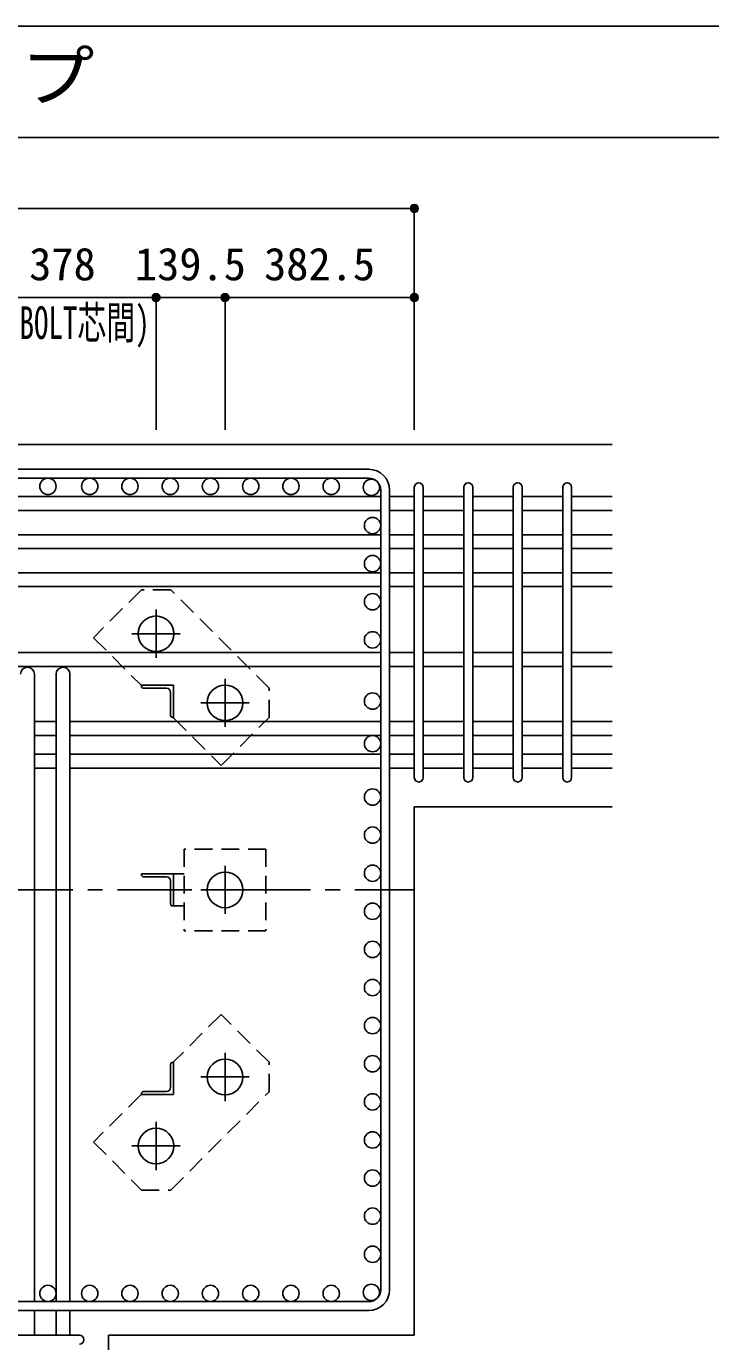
# Model space of a CAD drawing. Units: millimetres at full size, sheet at 1:30. Extents: x -5973 to 5954, y -4195 to 4201.
# Drawn here: x 668 to 2051, y 1543 to 4201 of the extents above; entities that cross this region are included whole.
import ezdxf
from ezdxf.enums import TextEntityAlignment as Align

# ---------------------------------------------------------------- set-up
doc = ezdxf.new("R2010")
doc.units = ezdxf.units.MM
doc.header["$LTSCALE"] = 30
doc.header["$PDMODE"] = 32
doc.header["$PDSIZE"] = 15
doc.linetypes.add('CHAIN1', pattern=[8, 5, -1, 1, -1])
doc.linetypes.add('DASHED1', pattern=[1.8, 1.2, -0.6])
for name, color, linetype in [('0-1_躯体線', 2, 'Continuous'), ('0-2_アンカーボルト', 4, 'CHAIN1'), ('0-3_立上り筋', 3, 'Continuous'), ('0-4_フープ筋', 7, 'Continuous'), ('0-5_基礎梁筋', 7, 'Continuous'), ('0-6_スタラップ筋', 7, 'Continuous'), ('0-7_文字', 4, 'Continuous'), ('0-9_プレート', 4, 'DASHED1'), ('0-A_アングル', 4, 'Continuous'), ('0-D_寸法', 4, 'Continuous'), ('6-7_文字', 7, 'Continuous'), ('F-0_枠', 6, 'Continuous')]:
    doc.layers.add(name, color=color, linetype=linetype)
doc.styles.add('ＭＳ ゴシック', font='')
doc.styles.get('ＭＳ ゴシック').set_extended_font_data('MS Gothic')

msp = doc.modelspace()

# ---------------------------------------------------------------- linework, layer by layer
at = {"layer": '0-1_躯体線'}
for p, q in [((1852.44, 3356.03), (-347.56, 3356.03)), ((1452.44, 2624.03), (1852.44, 2624.03)), ((1452.44, 1556.03), (1452.44, 2624.03))]:
    msp.add_line(p, q, dxfattribs=at)
msp.add_lwpolyline([(834.44, 1156.03), (834.44, 1556.03), (1452.44, 1556.03)], dxfattribs=at)
at = {"layer": '0-2_アンカーボルト'}
for p, q in [((930.44, 2924.83), (930.44, 3022.33)), ((881.64, 2973.53), (979.14, 2973.53)), ((1069.94, 2785.33), (1069.94, 2882.83)), ((1021.14, 2834.03), (1118.64, 2834.03)), ((1069.94, 2504.83), (1069.94, 2407.33)), ((1021.24, 2456.03), (1118.74, 2456.03)), ((1069.94, 2126.83), (1069.94, 2029.33)), ((1021.24, 2078.03), (1118.74, 2078.03)), ((930.44, 1987.33), (930.44, 1889.83)), ((881.74, 1938.53), (979.24, 1938.53))]:
    msp.add_line(p, q, dxfattribs=at)
at = {"layer": '0-2_アンカーボルト', "color": 3, "linetype": 'Continuous'}
for centre in [(930.44, 2973.53), (1069.94, 2834.03), (1069.94, 2456.03), (1069.94, 2078.03), (930.44, 1938.53)]:
    msp.add_circle(centre, 36, dxfattribs=at)
at = {"layer": '0-3_立上り筋'}
for centre in [(711.94, 3271.53), (796.43, 3271.53), (877.76, 3271.53), (959.09, 3271.53), (1040.42, 3271.53), (1121.75, 3271.53), (1203.08, 3271.53), (1284.41, 3271.53), (1365.74, 3269.33), (1367.94, 3192.33), (1367.94, 3115.33), (1367.94, 3038.33), (1367.94, 2961.33), (1367.94, 2837.53), (1367.94, 2751.53), (1367.94, 2643.73), (1367.94, 2566.73), (1367.94, 2489.73), (1367.94, 2412.73), (1367.94, 2335.73), (1367.94, 2258.73), (1367.94, 2181.73), (1367.94, 2104.73), (1367.94, 2027.73), (1367.94, 1950.73), (1367.94, 1873.73), (1367.94, 1796.73), (1367.94, 1719.73), (711.94, 1640.53), (796.43, 1640.53), (877.76, 1640.53), (959.09, 1640.53), (1040.42, 1640.53), (1121.75, 1640.53), (1203.08, 1640.53), (1284.41, 1640.53), (1365.74, 1642.73)]:
    msp.add_circle(centre, 16.5, dxfattribs=at)
at = {"layer": '0-4_フープ筋'}
for p, q in [((-255.56, 3306.03), (1360.44, 3306.03)), ((-255.56, 3288.03), (1360.44, 3288.03)), ((1384.44, 3264.03), (1384.44, 1648.03)), ((1402.44, 3264.03), (1402.44, 1648.03)), ((-255.56, 1624.03), (1360.44, 1624.03)), ((-255.56, 1606.03), (1360.44, 1606.03))]:
    msp.add_line(p, q, dxfattribs=at)
for centre, radius, start, end in [((1360.44, 3264.03), 42, 0, 90), ((1360.44, 3264.03), 24, 0, 90), ((1360.44, 1648.03), 42, 270, 0), ((1360.44, 1648.03), 24, 270, 0)]:
    msp.add_arc(centre, radius, start, end, dxfattribs=at)
at = {"layer": '0-5_基礎梁筋'}
for p, q in [((116.44, 3250.83), (1384.44, 3250.83)), ((1402.44, 3250.83), (1452.44, 3250.83)), ((1470.44, 3250.83), (1552.44, 3250.83)), ((1570.44, 3250.83), (1652.44, 3250.83)), ((1670.44, 3250.83), (1752.44, 3250.83)), ((1770.44, 3250.83), (1852.44, 3250.83)), ((116.44, 3222.83), (1384.44, 3222.83)), ((1402.44, 3222.83), (1452.44, 3222.83)), ((1470.44, 3222.83), (1552.44, 3222.83)), ((1570.44, 3222.83), (1652.44, 3222.83)), ((1670.44, 3222.83), (1752.44, 3222.83)), ((1770.44, 3222.83), (1852.44, 3222.83)), ((116.44, 3173.83), (1384.44, 3173.83)), ((1402.44, 3173.83), (1452.44, 3173.83)), ((1470.44, 3173.83), (1552.44, 3173.83)), ((1570.44, 3173.83), (1652.44, 3173.83)), ((1670.44, 3173.83), (1752.44, 3173.83)), ((1770.44, 3173.83), (1852.44, 3173.83)), ((116.44, 3145.83), (1384.44, 3145.83)), ((1402.44, 3145.83), (1452.44, 3145.83)), ((1470.44, 3145.83), (1552.44, 3145.83)), ((1570.44, 3145.83), (1652.44, 3145.83)), ((1670.44, 3145.83), (1752.44, 3145.83)), ((1770.44, 3145.83), (1852.44, 3145.83)), ((116.44, 3096.83), (1384.44, 3096.83)), ((1402.44, 3096.83), (1452.44, 3096.83)), ((1470.44, 3096.83), (1552.44, 3096.83)), ((1570.44, 3096.83), (1652.44, 3096.83)), ((1670.44, 3096.83), (1752.44, 3096.83)), ((1770.44, 3096.83), (1852.44, 3096.83)), ((116.44, 3068.83), (1384.44, 3068.83)), ((1402.44, 3068.83), (1452.44, 3068.83)), ((1470.44, 3068.83), (1552.44, 3068.83)), ((1570.44, 3068.83), (1652.44, 3068.83)), ((1670.44, 3068.83), (1752.44, 3068.83)), ((1770.44, 3068.83), (1852.44, 3068.83)), ((116.44, 2935.53), (1384.44, 2935.53)), ((1402.44, 2935.53), (1452.44, 2935.53)), ((1470.44, 2935.53), (1552.44, 2935.53)), ((1570.44, 2935.53), (1652.44, 2935.53)), ((1670.44, 2935.53), (1752.44, 2935.53)), ((1770.44, 2935.53), (1852.44, 2935.53)), ((116.44, 2907.53), (1384.44, 2907.53)), ((1402.44, 2907.53), (1452.44, 2907.53)), ((1470.44, 2907.53), (1552.44, 2907.53)), ((1570.44, 2907.53), (1652.44, 2907.53)), ((1670.44, 2907.53), (1752.44, 2907.53)), ((1770.44, 2907.53), (1852.44, 2907.53)), ((684.44, 2892.03), (684.44, 1624.03)), ((728.44, 2892.03), (728.44, 1624.03)), ((756.44, 2892.03), (756.44, 1624.03)), ((684.44, 2796.03), (728.44, 2796.03)), ((756.44, 2796.03), (1384.44, 2796.03)), ((1402.44, 2796.03), (1452.44, 2796.03)), ((1470.44, 2796.03), (1552.44, 2796.03)), ((1570.44, 2796.03), (1652.44, 2796.03)), ((1670.44, 2796.03), (1752.44, 2796.03)), ((1770.44, 2796.03), (1852.44, 2796.03)), ((684.44, 2768.03), (728.44, 2768.03)), ((756.44, 2768.03), (1384.44, 2768.03)), ((1402.44, 2768.03), (1452.44, 2768.03)), ((1470.44, 2768.03), (1552.44, 2768.03)), ((1570.44, 2768.03), (1652.44, 2768.03)), ((1670.44, 2768.03), (1752.44, 2768.03)), ((1770.44, 2768.03), (1852.44, 2768.03)), ((684.44, 2730.03), (728.44, 2730.03)), ((756.44, 2730.03), (1384.44, 2730.03)), ((1402.44, 2730.03), (1452.44, 2730.03)), ((1470.44, 2730.03), (1552.44, 2730.03)), ((1570.44, 2730.03), (1652.44, 2730.03)), ((1670.44, 2730.03), (1752.44, 2730.03)), ((1770.44, 2730.03), (1852.44, 2730.03)), ((684.44, 2702.03), (728.44, 2702.03)), ((756.44, 2702.03), (1384.44, 2702.03)), ((1402.44, 2702.03), (1452.44, 2702.03)), ((1470.44, 2702.03), (1552.44, 2702.03)), ((1570.44, 2702.03), (1652.44, 2702.03)), ((1670.44, 2702.03), (1752.44, 2702.03)), ((1770.44, 2702.03), (1852.44, 2702.03)), ((684.44, 1606.03), (684.44, 1556.03)), ((728.44, 1606.03), (728.44, 1556.03)), ((756.44, 1606.03), (756.44, 1556.03))]:
    msp.add_line(p, q, dxfattribs=at)
for centre in [(670.44, 2892.03), (742.44, 2892.03)]:
    msp.add_arc(centre, 14, 0, 180, dxfattribs=at)
at = {"layer": '0-6_スタラップ筋'}
for p, q in [((1452.44, 2683.03), (1452.44, 3269.83)), ((1470.44, 3269.83), (1470.44, 2683.03)), ((1552.44, 2683.03), (1552.44, 3269.83)), ((1570.44, 3269.83), (1570.44, 2683.03)), ((1652.44, 2683.03), (1652.44, 3269.83)), ((1670.44, 3269.83), (1670.44, 2683.03)), ((1752.44, 2683.03), (1752.44, 3269.83)), ((1770.44, 3269.83), (1770.44, 2683.03)), ((329.44, 1556.03), (775.44, 1556.03))]:
    msp.add_line(p, q, dxfattribs=at)
for centre, start, end in [((1461.44, 3269.83), 0, 180), ((1561.44, 3269.83), 0, 180), ((1661.44, 3269.83), 0, 180), ((1761.44, 3269.83), 0, 180), ((1461.44, 2683.03), 180, 0), ((1561.44, 2683.03), 180, 0), ((1661.44, 2683.03), 180, 0), ((1761.44, 2683.03), 180, 0), ((775.44, 1547.03), 270, 90)]:
    msp.add_arc(centre, 9, start, end, dxfattribs=at)
at = {"layer": '0-9_プレート'}
for p, q in [((803.94, 2965.63), (900.04, 2869.53)), ((987.44, 2538.53), (987.44, 2373.53)), ((1152.44, 2538.53), (987.44, 2538.53)), ((1152.44, 2538.53), (1152.44, 2373.53)), ((965.94, 2488.53), (987.44, 2488.53)), ((965.94, 2423.53), (987.44, 2423.53)), ((1152.44, 2373.53), (987.44, 2373.53)), ((1062.04, 2204.53), (965.94, 2108.43))]:
    msp.add_line(p, q, dxfattribs=at)
for points in [[(960.24, 3062.53), (900.84, 3062.53), (803.94, 2965.63)], [(965.94, 2803.63), (1062.04, 2707.53), (1158.94, 2804.43), (1158.94, 2863.83), (960.24, 3062.53)], [(1158.94, 2048.23), (1158.94, 2107.63), (1062.04, 2204.53)], [(900.04, 2042.53), (803.94, 1946.43), (900.84, 1849.53), (960.24, 1849.53), (1158.94, 2048.23)]]:
    msp.add_lwpolyline(points, dxfattribs=at)
at = {"layer": '0-A_アングル'}
for p, q in [((965.94, 2869.53), (900.94, 2869.53)), ((900.94, 2867.53), (900.94, 2869.53)), ((951.44, 2863.53), (904.94, 2863.53)), ((959.94, 2855.03), (959.94, 2808.53)), ((965.94, 2869.53), (965.94, 2804.53)), ((965.94, 2804.53), (963.94, 2804.53)), ((965.94, 2488.53), (900.94, 2488.53)), ((900.94, 2486.53), (900.94, 2488.53)), ((951.44, 2482.53), (904.94, 2482.53)), ((959.94, 2474.03), (959.94, 2427.53)), ((965.94, 2488.53), (965.94, 2423.53)), ((965.94, 2423.53), (963.94, 2423.53)), ((959.94, 2057.03), (959.94, 2103.53)), ((963.94, 2107.53), (965.94, 2107.53)), ((965.94, 2042.53), (965.94, 2107.53)), ((951.44, 2048.53), (904.94, 2048.53)), ((900.94, 2042.53), (900.94, 2044.53)), ((965.94, 2042.53), (900.94, 2042.53))]:
    msp.add_line(p, q, dxfattribs=at)
for centre, radius, start, end in [((904.94, 2867.53), 4, 180, 270), ((951.44, 2855.03), 8.5, 0, 90), ((963.94, 2808.53), 4, 180, 270), ((904.94, 2486.53), 4, 180, 270), ((951.44, 2474.03), 8.5, 0, 90), ((963.94, 2427.53), 4, 180, 270), ((963.94, 2103.53), 4, 90, 180), ((904.94, 2044.53), 4, 90, 180), ((951.44, 2057.03), 8.5, 270, 0)]:
    msp.add_arc(centre, radius, start, end, dxfattribs=at)
at = {"layer": '0-D_寸法'}
for p, q in [((-347.56, 3833.07), (1452.44, 3833.07)), ((-347.56, 3833.07), (1452.44, 3833.07)), ((1452.44, 3833.07), (1452.44, 3653.07)), ((930.44, 3653.07), (552.44, 3653.07)), ((1069.94, 3653.07), (930.44, 3653.07)), ((930.44, 3653.07), (930.44, 3386.03)), ((1452.44, 3653.07), (1069.94, 3653.07)), ((1069.94, 3653.07), (1069.94, 3386.03)), ((1452.44, 3653.07), (1452.44, 3386.03)), ((1452.44, 3653.07), (1452.44, 3386.03))]:
    msp.add_line(p, q, dxfattribs=at)
at = {"layer": '0-D_寸法', "linetype": 'CHAIN1'}
msp.add_line((-347.56, 2456.03), (1452.44, 2456.03), dxfattribs=at)
at = {"layer": '0-D_寸法'}
for centre, radius in [((1452.44, 3833.07), 8), ((1452.44, 3833.07), 7.2), ((1452.44, 3833.07), 6.4), ((1452.44, 3833.07), 5.6), ((1452.44, 3833.07), 4.8), ((1452.44, 3833.07), 4), ((1452.44, 3833.07), 3.2), ((1452.44, 3833.07), 2.4), ((1452.44, 3833.07), 1.6), ((1452.44, 3833.07), 0.8), ((930.44, 3653.07), 8), ((930.44, 3653.07), 7.2), ((930.44, 3653.07), 6.4), ((930.44, 3653.07), 5.6), ((930.44, 3653.07), 4.8), ((930.44, 3653.07), 4), ((930.44, 3653.07), 3.2), ((930.44, 3653.07), 2.4), ((930.44, 3653.07), 1.6), ((930.44, 3653.07), 0.8), ((1069.94, 3653.07), 8), ((1069.94, 3653.07), 7.2), ((1069.94, 3653.07), 6.4), ((1069.94, 3653.07), 5.6), ((1069.94, 3653.07), 4.8), ((1069.94, 3653.07), 4), ((1069.94, 3653.07), 3.2), ((1069.94, 3653.07), 2.4), ((1069.94, 3653.07), 1.6), ((1069.94, 3653.07), 0.8), ((1452.44, 3653.07), 8), ((1452.44, 3653.07), 7.2), ((1452.44, 3653.07), 6.4), ((1452.44, 3653.07), 5.6), ((1452.44, 3653.07), 4.8), ((1452.44, 3653.07), 4), ((1452.44, 3653.07), 3.2), ((1452.44, 3653.07), 2.4), ((1452.44, 3653.07), 1.6), ((1452.44, 3653.07), 0.8)]:
    msp.add_circle(centre, radius, dxfattribs=at)
at = {"layer": '0-D_寸法', "color": 7}
for p in [(1452.44, 3833.07), (930.44, 3653.07), (1069.94, 3653.07), (1452.44, 3653.07)]:
    msp.add_point(p, dxfattribs=at)
at = {"layer": 'F-0_枠'}
msp.add_line((-5972.88, 4201.15), (5954.1, 4201.15), dxfattribs=at)
at = {"layer": 'F-0_枠', "color": 2}
msp.add_line((-5972.88, 3976.15), (3723.6, 3976.15), dxfattribs=at)

# ---------------------------------------------------------------- texts
at = {"layer": '0-7_文字', "style": 'ＭＳ ゴシック', "width": 0.65}
msp.add_text('(A.BOLT芯間)', height=65.98, dxfattribs=at).set_placement((567.13, 3549.51), align=Align.BOTTOM_LEFT)
at = {"layer": '0-D_寸法', "style": 'ＭＳ ゴシック'}
for s, p in [('378', (673.94, 3668.07)), ('139.5', (887.69, 3668.07)), ('382.5', (1148.69, 3668.07))]:
    msp.add_text(s, height=65.98, dxfattribs=at).set_placement(p, align=Align.BOTTOM_LEFT)
at = {"layer": '6-7_文字', "color": 2, "style": 'ＭＳ ゴシック', "width": 1.1}
msp.add_text('\u3000\u3000基礎梁主筋\u3000６本タイプ', height=98.97, dxfattribs=at).set_placement((-1124.64, 4021.15), align=Align.BOTTOM_LEFT)

doc.saveas('drawing.dxf')
